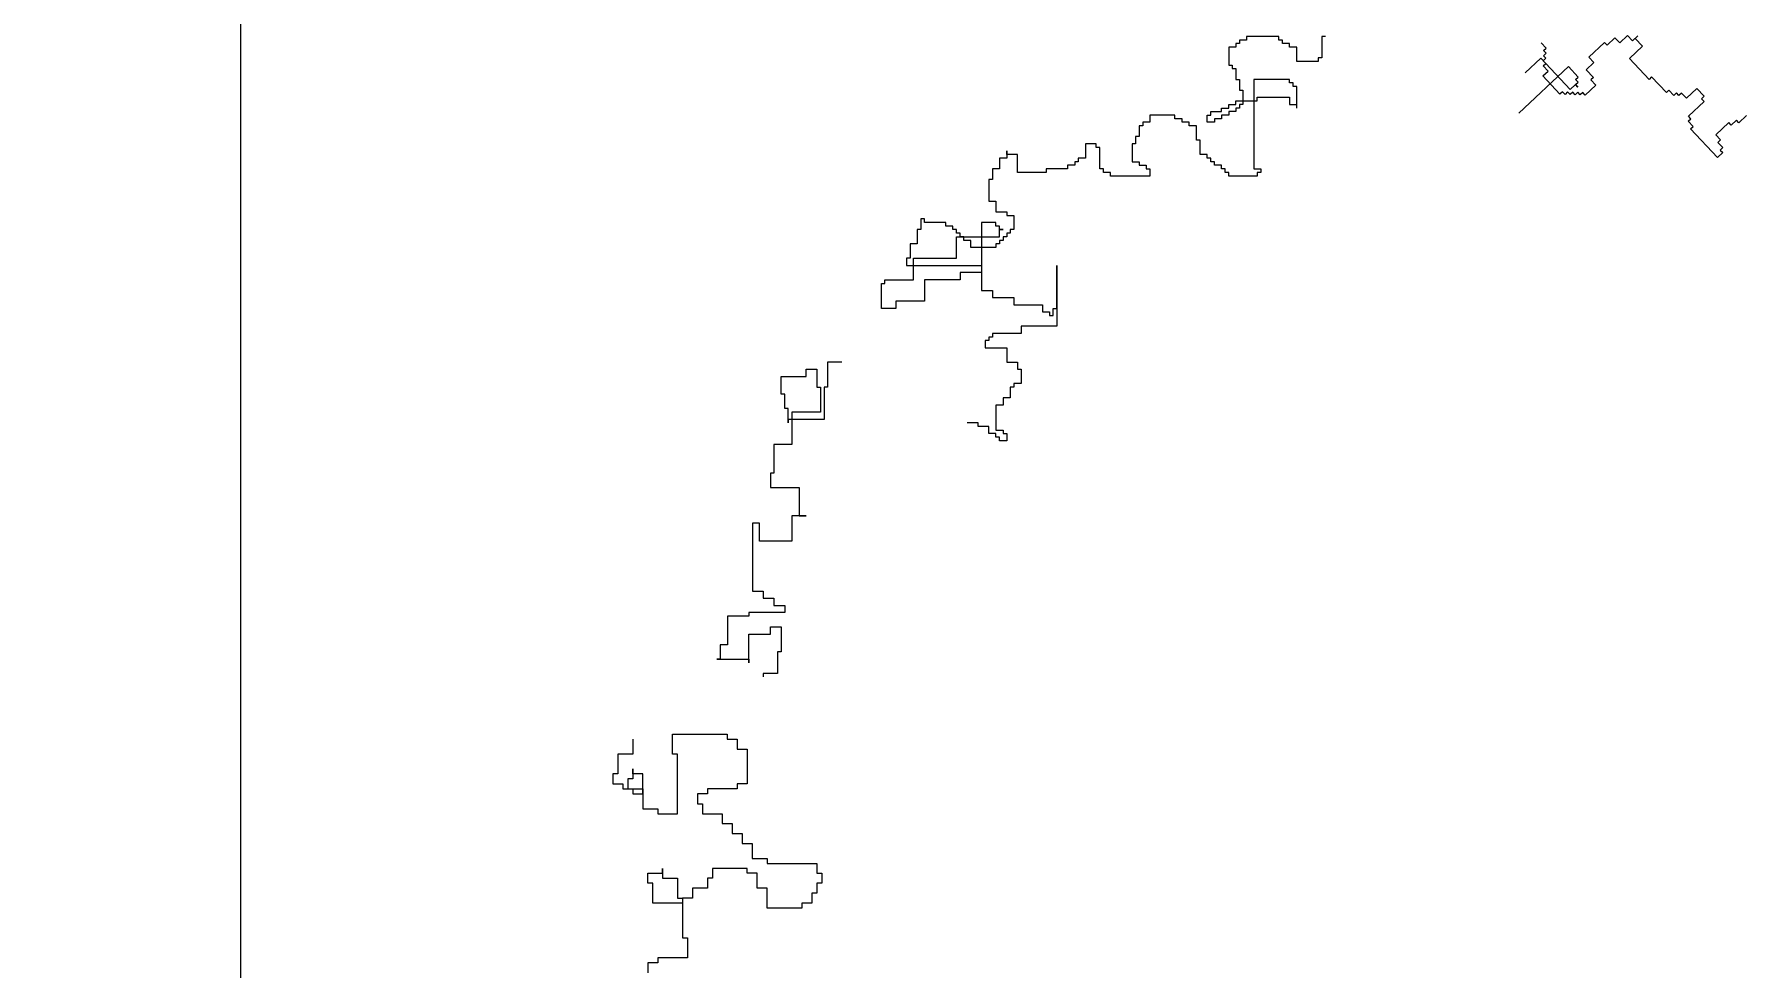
# Model space of a CAD drawing. Header units: millimetres. Extents: x 485872 to 486142, y -52344 to -52207.
# Drawn here: x 486096.0031 to 486096.2997, y -52333.5717 to -52333.41 of the extents above; entities that cross this region are included whole.
import ezdxf

# ---------------------------------------------------------------- set-up
doc = ezdxf.new("R2010")
doc.units = ezdxf.units.MM
doc.header["$LTSCALE"] = 15
doc.header["$PDMODE"] = 2
doc.header["$PDSIZE"] = -10
doc.linetypes.add('DASHDOTX2', pattern=[50.8, 25.4, -12.7, 0, -12.7])
doc.styles.get("Standard").update_dxf_attribs({"font": ''})
doc.styles.get('Standard').set_extended_font_data('Flux Architect', italic=True)
doc.dimstyles.get("Standard").update_dxf_attribs({"dimtxt": 0.2, "dimasz": 0.15, "dimexe": 0.1, "dimexo": 0.3, "dimgap": 0.1, "dimtad": 1, "dimzin": 0, "dimdsep": 46, "dimtxsty": 'Standard', "dimblk": 'ARCHTICK', "dimcen": 0.09, "dimdle": 0.1, "dimclrd": 4, "dimclrt": 2, "dimadec": 0, "dimazin": 0, "dimtfac": 1, "dimtofl": 0, "dimtmove": 0, "dimatfit": 3, "dimfxl": 1, "dimtfillclr": 1, "dimtolj": 1, "dimtzin": 0, "dimarcsym": 1})

# ---------------------------------------------------------------- blocks, each defined once
blk = doc.blocks.new('sf')
at = {"color": 84, "lineweight": 5}
for p, q in [((17824.47, 472003.24), (17826.9, 472005.83)), ((17826.9, 472005.83), (17826.04, 472006.64)), ((17826.04, 472006.64), (17827.76, 472005.02)), ((17827.76, 472005.02), (17829.38, 472006.74)), ((17829.38, 472006.74), (17831.97, 472004.32)), ((17831.97, 472004.32), (17833.59, 472006.04)), ((17833.59, 472006.04), (17836.18, 472003.61)), ((17929.35, 472006.47), (17930.54, 472006.47)), ((17930.54, 472006.47), (17930.54, 471999.37)), ((17943.56, 472004.11), (17943.56, 472005.29)), ((17943.56, 472005.29), (17944.74, 472005.29)), ((17944.74, 472005.29), (17944.74, 472006.47)), ((17944.74, 472006.47), (17955.4, 472006.47)), ((17955.4, 472006.47), (17955.4, 472005.29)), ((17955.4, 472005.29), (17957.77, 472005.29)), ((17957.77, 472005.29), (17957.77, 472004.11)), ((17822.3, 471992.28), (17828.78, 471999.19)), ((17828.78, 471999.19), (17824.47, 472003.24)), ((17836.18, 472003.61), (17836.99, 472004.48)), ((17836.99, 472004.48), (17842.17, 471999.62)), ((17842.17, 471999.62), (17840.55, 471997.89)), ((17858.09, 471999.3), (17848.36, 471988.93)), ((17856.31, 472002.59), (17857.93, 472004.32)), ((17857.17, 472001.78), (17856.31, 472002.59)), ((17856.36, 472000.92), (17857.17, 472001.78)), ((17857.22, 472000.11), (17856.36, 472000.92)), ((17856.41, 471999.24), (17857.22, 472000.11)), ((17857.28, 471998.43), (17856.41, 471999.24)), ((17863.26, 471994.44), (17858.09, 471999.3)), ((17930.54, 471999.37), (17931.72, 471999.37)), ((17931.72, 471999.37), (17931.72, 471998.19)), ((17938.82, 471998.19), (17938.82, 472002.92)), ((17938.82, 472002.92), (17941.19, 472002.92)), ((17941.19, 472002.92), (17941.19, 472004.11)), ((17941.19, 472004.11), (17943.56, 472004.11)), ((17957.77, 472004.11), (17958.95, 472004.11)), ((17958.95, 472004.11), (17958.95, 472002.92)), ((17958.95, 472002.92), (17961.32, 472002.92)), ((17961.32, 472002.92), (17961.32, 471997.01)), ((17840.55, 471997.89), (17843.13, 471995.46)), ((17843.13, 471995.46), (17840.7, 471992.87)), ((17845.72, 471993.04), (17848.96, 471996.49)), ((17848.96, 471996.49), (17865.36, 471981.11)), ((17851.76, 471987.37), (17857.43, 471993.41)), ((17855.71, 471995.03), (17857.33, 471996.76)), ((17857.43, 471993.41), (17855.71, 471995.03)), ((17856.47, 471997.57), (17857.28, 471998.43)), ((17857.33, 471996.76), (17856.47, 471997.57)), ((17931.72, 471998.19), (17938.82, 471998.19)), ((17960.14, 471995.82), (17958.95, 471995.82)), ((17958.95, 471995.82), (17958.95, 471992.28)), ((17961.32, 471997.01), (17960.14, 471997.01)), ((17960.14, 471997.01), (17960.14, 471995.82)), ((17804.06, 471986.67), (17806.49, 471989.26)), ((17806.49, 471989.26), (17809.94, 471986.02)), ((17809.94, 471986.02), (17811.56, 471987.75)), ((17811.56, 471987.75), (17812.42, 471986.94)), ((17812.42, 471986.94), (17813.23, 471987.8)), ((17813.23, 471987.8), (17814.09, 471986.99)), ((17814.09, 471986.99), (17815.71, 471988.72)), ((17815.71, 471988.72), (17816.58, 471987.91)), ((17816.58, 471987.91), (17821.44, 471993.09)), ((17821.44, 471993.09), (17822.3, 471992.28)), ((17841.57, 471992.07), (17839.95, 471990.34)), ((17839.95, 471990.34), (17843.4, 471987.1)), ((17840.7, 471992.87), (17841.57, 471992.07)), ((17843.4, 471987.1), (17844.21, 471987.96)), ((17844.21, 471987.96), (17845.07, 471987.15)), ((17845.07, 471987.15), (17845.88, 471988.02)), ((17846.59, 471992.23), (17845.72, 471993.04)), ((17845.77, 471991.36), (17846.59, 471992.23)), ((17846.64, 471990.55), (17845.77, 471991.36)), ((17846.64, 471990.55), (17845.83, 471989.69)), ((17845.83, 471989.69), (17846.64, 471990.55)), ((17845.88, 471988.02), (17846.74, 471987.21)), ((17848.36, 471988.93), (17846.64, 471990.55)), ((17846.74, 471987.21), (17847.55, 471988.07)), ((17847.55, 471988.07), (17848.42, 471987.26)), ((17848.42, 471987.26), (17849.23, 471988.13)), ((17849.23, 471988.13), (17850.09, 471987.32)), ((17850.09, 471987.32), (17850.9, 471988.18)), ((17850.9, 471988.18), (17851.76, 471987.37)), ((17938.82, 471982.81), (17938.82, 471989.91)), ((17938.82, 471989.91), (17940.01, 471989.91)), ((17940.01, 471989.91), (17940.01, 471991.09)), ((17940.01, 471991.09), (17941.19, 471991.09)), ((17941.19, 471991.09), (17941.19, 471992.28)), ((17941.19, 471992.28), (17953.03, 471992.28)), ((17953.03, 471992.28), (17953.03, 471962.7)), ((17957.77, 471988.73), (17956.59, 471988.73)), ((17956.59, 471988.73), (17956.59, 471983.99)), ((17958.95, 471992.28), (17957.77, 471992.28)), ((17957.77, 471992.28), (17957.77, 471988.73)), ((17804.92, 471985.86), (17804.06, 471986.67)), ((17804.11, 471984.99), (17804.92, 471985.86)), ((17809.29, 471980.14), (17804.11, 471984.99)), ((17941.19, 471983.99), (17938.82, 471983.99)), ((17951.85, 471986.36), (17941.19, 471986.36)), ((17941.19, 471986.36), (17941.19, 471983.99)), ((17951.85, 471985.18), (17951.85, 471986.36)), ((17958.95, 471985.18), (17951.85, 471985.18)), ((17956.59, 471983.99), (17957.77, 471983.99)), ((17957.77, 471983.99), (17957.77, 471982.81)), ((17957.77, 471982.81), (17958.95, 471982.81)), ((17958.95, 471983.99), (17958.95, 471985.18)), ((17961.32, 471983.99), (17958.95, 471983.99)), ((17958.95, 471982.81), (17958.95, 471981.63)), ((17961.32, 471982.81), (17961.32, 471983.99)), ((17963.69, 471982.81), (17961.32, 471982.81)), ((17963.69, 471981.63), (17963.69, 471982.81)), ((17790.02, 471980.35), (17792.61, 471977.92)), ((17792.61, 471977.92), (17793.42, 471978.79)), ((17793.42, 471978.79), (17795.14, 471977.17)), ((17795.14, 471977.17), (17795.95, 471978.03)), ((17795.95, 471978.03), (17800.27, 471973.99)), ((17807.72, 471976.74), (17809.34, 471978.46)), ((17808.58, 471975.93), (17807.72, 471976.74)), ((17808.47, 471979.27), (17809.29, 471980.14)), ((17809.34, 471978.46), (17808.47, 471979.27)), ((17958.95, 471981.63), (17961.32, 471981.63)), ((17961.32, 471981.63), (17961.32, 471980.44)), ((17961.32, 471980.44), (17963.69, 471980.44)), ((17967.24, 471981.63), (17963.69, 471981.63)), ((17963.69, 471980.44), (17963.69, 471979.26)), ((17963.69, 471979.26), (17966.06, 471979.26)), ((17966.06, 471979.26), (17966.06, 471978.08)), ((17966.06, 471978.08), (17968.43, 471978.08)), ((17967.24, 471980.44), (17967.24, 471981.63)), ((17968.43, 471980.44), (17967.24, 471980.44)), ((17968.43, 471978.08), (17968.43, 471980.44)), ((17971.98, 471972.16), (17971.98, 471976.9)), ((17971.98, 471976.9), (17974.35, 471976.9)), ((17974.35, 471976.9), (17974.35, 471978.08)), ((17974.35, 471978.08), (17976.71, 471978.08)), ((17976.71, 471978.08), (17976.71, 471979.26)), ((17976.71, 471979.26), (17979.08, 471979.26)), ((17979.08, 471980.44), (17987.37, 471980.44)), ((17979.08, 471979.26), (17979.08, 471980.44)), ((17987.37, 471980.44), (17987.37, 471978.08)), ((17987.37, 471978.08), (17989.74, 471978.08)), ((17989.74, 471978.08), (17989.74, 471976.9)), ((17989.74, 471976.9), (17990.92, 471976.9)), ((17990.92, 471976.9), (17990.92, 471973.35)), ((17799.51, 471971.45), (17797.89, 471969.72)), ((17800.27, 471973.99), (17798.65, 471972.26)), ((17798.65, 471972.26), (17799.51, 471971.45)), ((17799.67, 471966.43), (17808.58, 471975.93)), ((17970.79, 471967.43), (17970.79, 471972.16)), ((17970.79, 471972.16), (17971.98, 471972.16)), ((17990.92, 471973.35), (17992.11, 471973.35)), ((17992.11, 471973.35), (17992.11, 471970.98)), ((17992.11, 471970.98), (17993.29, 471970.98)), ((17993.29, 471970.98), (17993.29, 471965.06)), ((18005.13, 471969.8), (18005.13, 471970.98)), ((18005.13, 471970.98), (18008.68, 471970.98)), ((18008.68, 471970.98), (18008.68, 471966.25)), ((17797.89, 471969.72), (17798.75, 471968.91)), ((17798.75, 471968.91), (17797.94, 471968.05)), ((17797.94, 471968.05), (17799.67, 471966.43)), ((17966.06, 471963.88), (17966.06, 471965.06)), ((17966.06, 471965.06), (17967.24, 471965.06)), ((17967.24, 471965.06), (17967.24, 471966.25)), ((17967.24, 471966.25), (17968.43, 471966.25)), ((17968.43, 471966.25), (17968.43, 471967.43)), ((17968.43, 471967.43), (17970.79, 471967.43)), ((17993.29, 471965.06), (17990.92, 471965.06)), ((17990.92, 471965.06), (17990.92, 471963.88)), ((18003.95, 471962.7), (18003.95, 471969.8)), ((18003.95, 471969.8), (18005.13, 471969.8)), ((18008.68, 471966.25), (18011.05, 471966.25)), ((18011.05, 471966.25), (18011.05, 471965.06)), ((18011.05, 471965.06), (18012.24, 471965.06)), ((18012.24, 471965.06), (18012.24, 471963.88)), ((18031.18, 471961.51), (18031.18, 471967.43)), ((18031.18, 471967.43), (18034.73, 471967.43)), ((18034.73, 471967.43), (18034.73, 471968.61)), ((18034.73, 471968.61), (18034.73, 471966.25)), ((18034.73, 471966.25), (18037.1, 471966.25)), ((18037.1, 471966.25), (18037.1, 471962.7)), ((17953.03, 471962.7), (17950.66, 471962.7)), ((17950.66, 471962.7), (17950.66, 471961.51)), ((17950.66, 471961.51), (17951.85, 471961.51)), ((17951.85, 471961.51), (17951.85, 471960.33)), ((17951.85, 471960.33), (17961.32, 471960.33)), ((17961.32, 471960.33), (17961.32, 471961.51)), ((17961.32, 471961.51), (17962.51, 471961.51)), ((17962.51, 471961.51), (17962.51, 471962.7)), ((17962.51, 471962.7), (17963.69, 471962.7)), ((17963.69, 471962.7), (17963.69, 471963.88)), ((17963.69, 471963.88), (17966.06, 471963.88)), ((17987.37, 471962.7), (17987.37, 471960.33)), ((17988.56, 471962.7), (17987.37, 471962.7)), ((17987.37, 471960.33), (18000.4, 471960.33)), ((17990.92, 471963.88), (17988.56, 471963.88)), ((17988.56, 471963.88), (17988.56, 471962.7)), ((18000.4, 471960.33), (18000.4, 471961.51)), ((18000.4, 471961.51), (18002.76, 471961.51)), ((18002.76, 471961.51), (18002.76, 471962.7)), ((18002.76, 471962.7), (18003.95, 471962.7)), ((18012.24, 471963.88), (18014.6, 471963.88)), ((18014.6, 471963.88), (18014.6, 471962.7)), ((18014.6, 471962.7), (18021.71, 471962.7)), ((18021.71, 471962.7), (18021.71, 471961.51)), ((18021.71, 471961.51), (18031.18, 471961.51)), ((18037.1, 471962.7), (18039.47, 471962.7)), ((18039.47, 471962.7), (18039.47, 471959.15)), ((18039.47, 471959.15), (18040.65, 471959.15)), ((18040.65, 471959.15), (18040.65, 471952.05)), ((18038.29, 471948.5), (18034.73, 471948.5)), ((18034.73, 471948.5), (18034.73, 471947.32)), ((18040.65, 471952.05), (18038.29, 471952.05)), ((18038.29, 471952.05), (18038.29, 471948.5)), ((18034.73, 471947.32), (18032.37, 471947.32)), ((18032.37, 471947.32), (18032.37, 471942.59)), ((18032.37, 471942.59), (18033.55, 471942.59)), ((18033.55, 471942.59), (18033.55, 471941.4)), ((18037.1, 471942.59), (18035.92, 471942.59)), ((18035.92, 471942.59), (18037.1, 471942.59)), ((18037.1, 471942.59), (18037.1, 471943.77)), ((18037.1, 471943.77), (18038.29, 471943.77)), ((18037.1, 471940.22), (18037.1, 471942.59)), ((18038.29, 471943.77), (18038.29, 471944.95)), ((18038.29, 471944.95), (18043.02, 471944.95)), ((18043.02, 471944.95), (18043.02, 471922.47)), ((18051.31, 471941.4), (18051.31, 471942.59)), ((18051.31, 471942.59), (18052.5, 471942.59)), ((18052.5, 471942.59), (18052.5, 471943.77)), ((18052.5, 471943.77), (18054.86, 471943.77)), ((18054.86, 471943.77), (18054.86, 471944.95)), ((18054.86, 471944.95), (18061.97, 471944.95)), ((18061.97, 471944.95), (18061.97, 471946.13)), ((18061.97, 471946.13), (18063.15, 471946.13)), ((18063.15, 471946.13), (18063.15, 471942.59)), ((18063.15, 471942.59), (18064.34, 471942.59)), ((18064.34, 471942.59), (18064.34, 471937.85)), ((18033.55, 471941.4), (18034.73, 471941.4)), ((18034.73, 471941.4), (18034.73, 471940.22)), ((18034.73, 471940.22), (18035.92, 471940.22)), ((18035.92, 471940.22), (18035.92, 471939.04)), ((18035.92, 471939.04), (18037.1, 471939.04)), ((18051.31, 471940.22), (18037.1, 471940.22)), ((18037.1, 471939.04), (18037.1, 471937.85)), ((18037.1, 471937.85), (18038.29, 471937.85)), ((18038.29, 471937.85), (18038.29, 471936.67)), ((18038.29, 471936.67), (18046.58, 471936.67)), ((18046.58, 471936.67), (18046.58, 471939.04)), ((18046.58, 471939.04), (18048.94, 471939.04)), ((18048.94, 471939.04), (18048.94, 471940.22)), ((18048.94, 471940.22), (18050.13, 471940.22)), ((18050.13, 471940.22), (18050.13, 471941.4)), ((18050.13, 471941.4), (18051.31, 471941.4)), ((18051.31, 471933.12), (18051.31, 471940.22)), ((18064.34, 471937.85), (18066.7, 471937.85)), ((18066.7, 471937.85), (18066.7, 471933.12)), ((18065.52, 471933.12), (18051.31, 471933.12)), ((18065.52, 471926.02), (18065.52, 471933.12)), ((18066.7, 471933.12), (18067.89, 471933.12)), ((18067.89, 471933.12), (18067.89, 471930.75)), ((18018.16, 471916.56), (18018.16, 471930.75)), ((18018.16, 471930.75), (18018.16, 471910.64)), ((18067.89, 471930.75), (18043.02, 471930.75)), ((18043.02, 471930.75), (18043.02, 471928.39)), ((18043.02, 471928.39), (18050.13, 471928.39)), ((18050.13, 471928.39), (18050.13, 471926.02)), ((18050.13, 471926.02), (18061.97, 471926.02)), ((18061.97, 471926.02), (18061.97, 471918.92)), ((18074.99, 471926.02), (18065.52, 471926.02)), ((18074.99, 471924.84), (18074.99, 471926.02)), ((18039.47, 471920.11), (18032.37, 471920.11)), ((18032.37, 471920.11), (18032.37, 471917.74)), ((18043.02, 471922.47), (18039.47, 471922.47)), ((18039.47, 471922.47), (18039.47, 471920.11)), ((18076.18, 471924.84), (18074.99, 471924.84)), ((18076.18, 471916.56), (18076.18, 471924.84)), ((18019.34, 471916.56), (18018.16, 471916.56)), ((18019.34, 471914.19), (18019.34, 471916.56)), ((18020.53, 471914.19), (18019.34, 471914.19)), ((18022.89, 471915.37), (18020.53, 471915.37)), ((18020.53, 471915.37), (18020.53, 471914.19)), ((18032.37, 471917.74), (18022.89, 471917.74)), ((18022.89, 471917.74), (18022.89, 471915.37)), ((18061.97, 471918.92), (18071.44, 471918.92)), ((18071.44, 471918.92), (18071.44, 471916.56)), ((18071.44, 471916.56), (18076.18, 471916.56)), ((18018.16, 471910.64), (18030, 471910.64)), ((18030, 471910.64), (18030, 471908.28)), ((18030, 471908.28), (18039.47, 471908.28)), ((18041.84, 471903.54), (18034.73, 471903.54)), ((18034.73, 471903.54), (18034.73, 471898.81)), ((18039.47, 471908.28), (18039.47, 471907.09)), ((18039.47, 471907.09), (18040.65, 471907.09)), ((18040.65, 471907.09), (18040.65, 471905.91)), ((18040.65, 471905.91), (18041.84, 471905.91)), ((18041.84, 471905.91), (18041.84, 471903.54)), ((18034.73, 471898.81), (18031.18, 471898.81)), ((18031.18, 471898.81), (18031.18, 471896.44)), ((18089.2, 471898.81), (18093.94, 471898.81)), ((18093.94, 471898.81), (18093.94, 471890.53)), ((18031.18, 471896.44), (18030, 471896.44)), ((18030, 471896.44), (18030, 471891.71)), ((18030, 471891.71), (18032.37, 471891.71)), ((18032.37, 471891.71), (18032.37, 471890.53)), ((18097.49, 471896.44), (18097.49, 471890.53)), ((18101.04, 471896.44), (18097.49, 471896.44)), ((18101.04, 471894.08), (18101.04, 471896.44)), ((18109.33, 471894.08), (18101.04, 471894.08)), ((18109.33, 471888.16), (18109.33, 471894.08)), ((18032.37, 471890.53), (18033.55, 471890.53)), ((18033.55, 471890.53), (18033.55, 471886.98)), ((18033.55, 471886.98), (18035.92, 471886.98)), ((18035.92, 471886.98), (18035.92, 471884.61)), ((18093.94, 471890.53), (18095.12, 471890.53)), ((18095.12, 471890.53), (18095.12, 471879.88)), ((18097.49, 471890.53), (18096.31, 471890.53)), ((18096.31, 471890.53), (18096.31, 471882.25)), ((18108.15, 471883.43), (18108.15, 471888.16)), ((18108.15, 471888.16), (18109.33, 471888.16)), ((18035.92, 471884.61), (18038.29, 471884.61)), ((18038.29, 471884.61), (18038.29, 471876.33)), ((18096.31, 471882.25), (18105.78, 471882.25)), ((18105.78, 471882.25), (18105.78, 471871.6)), ((18106.96, 471878.7), (18106.96, 471883.43)), ((18106.96, 471883.43), (18108.15, 471883.43)), ((18035.92, 471875.15), (18034.73, 471875.15)), ((18034.73, 471875.15), (18034.73, 471872.78)), ((18038.29, 471876.33), (18035.92, 471876.33)), ((18035.92, 471876.33), (18035.92, 471875.15)), ((18038.29, 471873.97), (18038.29, 471875.15)), ((18038.29, 471875.15), (18040.65, 471875.15)), ((18040.65, 471875.15), (18040.65, 471877.51)), ((18040.65, 471877.51), (18044.21, 471877.51)), ((18044.21, 471877.51), (18044.21, 471878.7)), ((18044.21, 471878.7), (18047.76, 471878.7)), ((18095.12, 471879.88), (18106.96, 471879.88)), ((18106.96, 471879.88), (18106.96, 471878.7)), ((18034.73, 471872.78), (18037.1, 471872.78)), ((18037.1, 471872.78), (18037.1, 471873.97)), ((18037.1, 471873.97), (18038.29, 471873.97)), ((18105.78, 471871.6), (18111.7, 471871.6)), ((18111.7, 471871.6), (18111.7, 471862.13)), ((18112.88, 471857.4), (18103.41, 471857.4)), ((18103.41, 471857.4), (18103.41, 471847.94)), ((18111.7, 471862.13), (18112.88, 471862.13)), ((18112.88, 471862.13), (18112.88, 471857.4)), ((18103.41, 471847.94), (18101.04, 471847.94)), ((18101.04, 471847.94), (18105.78, 471847.94)), ((18105.78, 471847.94), (18105.78, 471839.65)), ((18116.44, 471839.65), (18116.44, 471845.57)), ((18116.44, 471845.57), (18118.8, 471845.57)), ((18118.8, 471845.57), (18118.8, 471823.09)), ((18105.78, 471839.65), (18116.44, 471839.65)), ((18111.7, 471818.36), (18108.15, 471818.36)), ((18108.15, 471818.36), (18108.15, 471815.99)), ((18111.7, 471820.73), (18111.7, 471818.36)), ((18115.25, 471820.73), (18111.7, 471820.73)), ((18118.8, 471823.09), (18115.25, 471823.09)), ((18115.25, 471823.09), (18115.25, 471820.73)), ((18108.15, 471815.99), (18119.99, 471815.99)), ((18119.99, 471815.99), (18119.99, 471814.81)), ((18119.99, 471814.81), (18127.09, 471814.81)), ((18127.09, 471814.81), (18127.09, 471805.34)), ((18109.33, 471811.26), (18109.33, 471802.98)), ((18112.88, 471811.26), (18109.33, 471811.26)), ((18112.88, 471808.89), (18112.88, 471811.26)), ((18119.99, 471808.89), (18112.88, 471808.89)), ((18119.99, 471799.43), (18119.99, 471808.89)), ((18109.33, 471802.98), (18110.52, 471802.98)), ((18110.52, 471802.98), (18110.52, 471795.88)), ((18127.09, 471805.34), (18129.46, 471805.34)), ((18129.46, 471805.34), (18129.46, 471800.61)), ((18110.52, 471795.88), (18115.25, 471795.88)), ((18115.25, 471795.88), (18115.25, 471794.7)), ((18119.99, 471800.61), (18119.99, 471799.43)), ((18130.64, 471800.61), (18119.99, 471800.61)), ((18129.46, 471800.61), (18130.64, 471800.61)), ((18123.85, 471774.16), (18123.85, 471770.87)), ((18127.14, 471774.16), (18123.85, 471774.16)), ((18127.14, 471775.8), (18127.14, 471774.16)), ((18145.23, 471775.8), (18127.14, 471775.8)), ((18145.23, 471769.23), (18145.23, 471775.8)), ((18158.39, 471774.16), (18158.39, 471769.23)), ((18120.56, 471770.87), (18120.56, 471759.37)), ((18123.85, 471770.87), (18120.56, 471770.87)), ((18143.59, 471749.51), (18143.59, 471769.23)), ((18143.59, 471769.23), (18145.23, 471769.23)), ((18158.39, 471769.23), (18163.32, 471769.23)), ((18163.32, 471769.23), (18163.32, 471762.65)), ((18155.1, 471762.65), (18158.39, 471762.65)), ((18155.1, 471756.08), (18155.1, 471762.65)), ((18158.39, 471764.3), (18158.39, 471761.01)), ((18158.39, 471762.65), (18158.39, 471764.3)), ((18163.32, 471762.65), (18164.96, 471762.65)), ((18164.96, 471762.65), (18164.96, 471759.37)), ((18120.56, 471759.37), (18123.85, 471759.37)), ((18123.85, 471759.37), (18123.85, 471757.72)), ((18123.85, 471757.72), (18133.72, 471757.72)), ((18133.72, 471757.72), (18133.72, 471756.08)), ((18133.72, 471756.08), (18137.01, 471756.08)), ((18137.01, 471756.08), (18137.01, 471752.79)), ((18155.1, 471757.72), (18155.1, 471751.15)), ((18160.03, 471757.72), (18155.1, 471757.72)), ((18158.39, 471756.08), (18155.1, 471756.08)), ((18158.39, 471761.01), (18160.03, 471761.01)), ((18158.39, 471757.72), (18158.39, 471756.08)), ((18161.67, 471757.72), (18158.39, 471757.72)), ((18160.03, 471761.01), (18160.03, 471757.72)), ((18161.67, 471759.37), (18161.67, 471757.72)), ((18164.96, 471759.37), (18161.67, 471759.37)), ((18135.36, 471752.79), (18135.36, 471749.51)), ((18137.01, 471752.79), (18135.36, 471752.79)), ((18150.16, 471751.15), (18150.16, 471749.51)), ((18155.1, 471751.15), (18150.16, 471751.15)), ((18125.5, 471746.22), (18125.5, 471742.94)), ((18128.79, 471746.22), (18125.5, 471746.22)), ((18128.79, 471749.51), (18128.79, 471746.22)), ((18135.36, 471749.51), (18128.79, 471749.51)), ((18150.16, 471749.51), (18143.59, 471749.51)), ((18118.92, 471739.65), (18118.92, 471734.72)), ((18122.21, 471739.65), (18118.92, 471739.65)), ((18122.21, 471742.94), (18122.21, 471739.65)), ((18125.5, 471742.94), (18122.21, 471742.94)), ((18097.54, 471733.08), (18097.54, 471729.79)), ((18113.99, 471733.08), (18097.54, 471733.08)), ((18113.99, 471734.72), (18113.99, 471733.08)), ((18118.92, 471734.72), (18113.99, 471734.72)), ((18095.9, 471729.79), (18095.9, 471726.5)), ((18097.54, 471729.79), (18095.9, 471729.79)), ((18117.27, 471729.79), (18120.56, 471729.79)), ((18117.27, 471724.86), (18117.27, 471729.79)), ((18120.56, 471731.43), (18132.07, 471731.43)), ((18120.56, 471729.79), (18120.56, 471731.43)), ((18132.07, 471731.43), (18132.07, 471728.15)), ((18132.07, 471728.15), (18133.72, 471728.15)), ((18133.72, 471728.15), (18133.72, 471724.86)), ((18143.59, 471728.15), (18143.59, 471721.58)), ((18148.52, 471728.15), (18143.59, 471728.15)), ((18148.52, 471731.43), (18148.52, 471728.15)), ((18148.52, 471729.79), (18148.52, 471731.43)), ((18153.45, 471729.79), (18148.52, 471729.79)), ((18153.45, 471726.5), (18153.45, 471729.79)), ((18095.9, 471726.5), (18097.54, 471726.5)), ((18097.54, 471726.5), (18097.54, 471723.22)), ((18097.54, 471723.22), (18099.19, 471723.22)), ((18099.19, 471723.22), (18099.19, 471719.93)), ((18113.99, 471724.86), (18117.27, 471724.86)), ((18113.99, 471718.29), (18113.99, 471724.86)), ((18133.72, 471724.86), (18138.65, 471724.86)), ((18138.65, 471724.86), (18138.65, 471721.58)), ((18138.65, 471721.58), (18141.94, 471721.58)), ((18141.94, 471721.58), (18141.94, 471708.43)), ((18143.59, 471721.58), (18141.94, 471721.58)), ((18141.94, 471721.58), (18141.94, 471719.93)), ((18151.81, 471726.5), (18153.45, 471726.5)), ((18151.81, 471719.93), (18151.81, 471726.5)), ((18099.19, 471719.93), (18102.47, 471719.93)), ((18102.47, 471719.93), (18102.47, 471718.29)), ((18102.47, 471718.29), (18113.99, 471718.29)), ((18141.94, 471719.93), (18151.81, 471719.93)), ((18140.3, 471708.43), (18140.3, 471701.86)), ((18141.94, 471708.43), (18140.3, 471708.43)), ((18140.3, 471701.86), (18150.16, 471701.86)), ((18150.16, 471701.86), (18150.16, 471700.22)), ((18150.16, 471700.22), (18153.45, 471700.22)), ((18153.45, 471700.22), (18153.45, 471696.93))]:
    blk.add_line(p, q, dxfattribs=at)
blk = doc.blocks.new('_ArchTick')
at = {"color": 0, "const_width": 0.15}
blk.add_lwpolyline([(-0.5, -0.5), (0.5, 0.5)], dxfattribs=at)
blk = doc.blocks.new('*D198')
at = {"color": 4, "linetype": 'Continuous', "lineweight": -2, "transparency": 16777216}
blk.add_line((486091.33963, -52334.47664), (486091.33963, -52331.62664), dxfattribs=at)
at = {"color": 0, "linetype": 'Continuous', "lineweight": -2, "transparency": 16777216}
for p, q in [((486096.10886, -52331.72664), (486091.23963, -52331.72664)), ((486096.10886, -52334.37664), (486091.23963, -52334.37664))]:
    blk.add_line(p, q, dxfattribs=at)
at = {"layer": 'Defpoints', "color": 0, "linetype": 'Continuous', "lineweight": 13, "transparency": 16777216}
for p in [(486091.33963, -52331.72664), (486096.40886, -52331.72664), (486096.40886, -52334.37664)]:
    blk.add_point(p, dxfattribs=at)
at = {"color": 4, "linetype": 'Continuous', "lineweight": -2, "transparency": 16777216, "xscale": 0.15, "yscale": 0.15, "zscale": 0.15}
for p, rotation in [((486091.33963, -52331.72664), 90), ((486091.33963, -52334.37664), 270)]:
    blk.add_blockref('_ArchTick', p, dxfattribs=dict(at, rotation=rotation))
at = {"color": 2, "linetype": 'Continuous', "lineweight": 13, "transparency": 16777216, "insert": (486091.13744, -52333.05164), "char_height": 0.2, "attachment_point": 5, "rotation": 90}
blk.add_mtext('\\A1;2.65', dxfattribs=at)

msp = doc.modelspace()

# ---------------------------------------------------------------- linework, layer by layer
at = {"color": 6, "linetype": 'DASHDOTX2', "lineweight": 13}
msp.add_line((486096.03886, -52330.87664), (486096.03886, -52342.37664), dxfattribs=at)

# ---------------------------------------------------------------- block references
at = {"lineweight": 5, "xscale": -0.0005240255359560251, "yscale": 0.0005240255359560251, "zscale": 0.0005240255359560251}
msp.add_blockref('sf', (486105.62231, -52580.75383), dxfattribs=at)

# ---------------------------------------------------------------- dimensions: what is measured, and where the dimension line sits
at = {"linetype": 'Continuous', "lineweight": 13}
dim = msp.add_linear_dim(base=(486091.33963, -52331.72664), p1=(486096.40886, -52334.37664), p2=(486096.40886, -52331.72664), angle=90, dimstyle='Standard', override={"dimtmove": 1}, dxfattribs=at)
dim.commit()
dim.dimension.update_dxf_attribs({"geometry": '*D198', "text_midpoint": (486091.13744, -52333.05164)})

doc.saveas('drawing.dxf')
